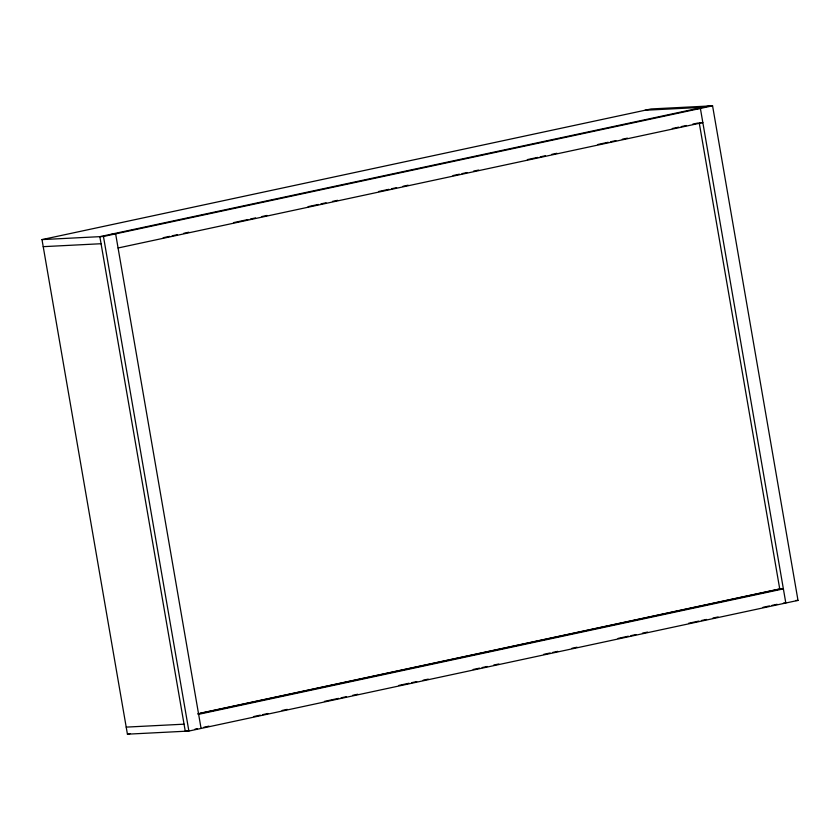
<?xml version="1.0" encoding="UTF-8"?>
<svg xmlns="http://www.w3.org/2000/svg" width="840" height="840" viewBox="0 0 840 840"><rect width="100%" height="100%" fill="white"/><g stroke="black" fill="none" stroke-linecap="round" stroke-linejoin="round"><path stroke-width="1.26" d="M42 239.6L651.115 108.948L712.572 105.819L798 600.4L188.885 731.052L127.428 734.181L42 239.6L103.457 236.471L712.572 105.819M708.96 106.008L99.845 236.66L185.273 731.241L188.927 730.453M163.191 237.72L169.607 236.345M172.168 235.798L177.303 234.696M183.719 233.321L188.843 232.218M233.73 222.59L247.832 219.566M250.394 219.02L255.528 217.917M261.933 216.541L267.067 215.439M308.102 206.64L318.36 204.446M320.922 203.889L326.056 202.787M332.462 201.411L337.596 200.319M378.63 191.51L388.889 189.315M391.451 188.759L396.585 187.666M402.99 186.291L408.125 185.189M453.002 175.56L459.417 174.184M461.979 173.639L467.114 172.536M473.519 171.16L478.653 170.058M527.384 159.611L537.642 157.405M540.204 156.859L545.339 155.757M551.744 154.382L556.878 153.279M597.912 144.48L608.171 142.275M610.732 141.729L615.867 140.627M622.272 139.251L627.407 138.149M672.284 128.52L678.699 127.155M681.261 126.599L686.396 125.496M692.8 124.12L697.935 123.029M118.083 247.989L702.828 122.567L700.424 122.692M200.203 713.234L779.825 588.903M197.578 713.948L782.198 588.546M198.629 714.315L783.374 588.882L779.762 589.071L699.216 122.745M127.428 734.181L129.99 733.625M195.017 729.151L197.453 728.626M203.868 727.251L208.992 726.149M253.88 716.52L260.295 715.145M262.857 714.599L267.981 713.496M282.093 710.472L287.217 709.37M324.408 701.389L338.51 698.365M341.082 697.82L346.206 696.717M352.622 695.341L357.745 694.239M398.78 685.44L409.038 683.235M411.611 682.689L416.735 681.587M423.15 680.211L428.274 679.119M473.161 669.49L479.567 668.115M482.139 667.558L487.263 666.466M493.679 665.091L498.803 663.989M543.69 654.36L550.095 652.985M552.668 652.438L557.792 651.336M571.904 648.312L577.028 647.21M618.062 638.411L628.32 636.206M630.882 635.659L636.017 634.557M642.432 633.182L647.556 632.079M688.59 623.28L698.849 621.075M701.411 620.529L706.545 619.426M712.961 618.051L718.085 616.949M762.972 607.32L769.377 605.945M771.939 605.399L777.074 604.296M645.025 110.25L702.86 107.31M696.77 108.623L700.392 108.433L785.82 603.015L783.405 603.141M112.025 234.045L115.636 233.856L201.075 728.438M43.218 246.666L101.062 243.726M795.585 600.526L798 600.4M126.21 727.115L184.054 724.175M103.457 236.471L188.885 731.052"/></g></svg>
